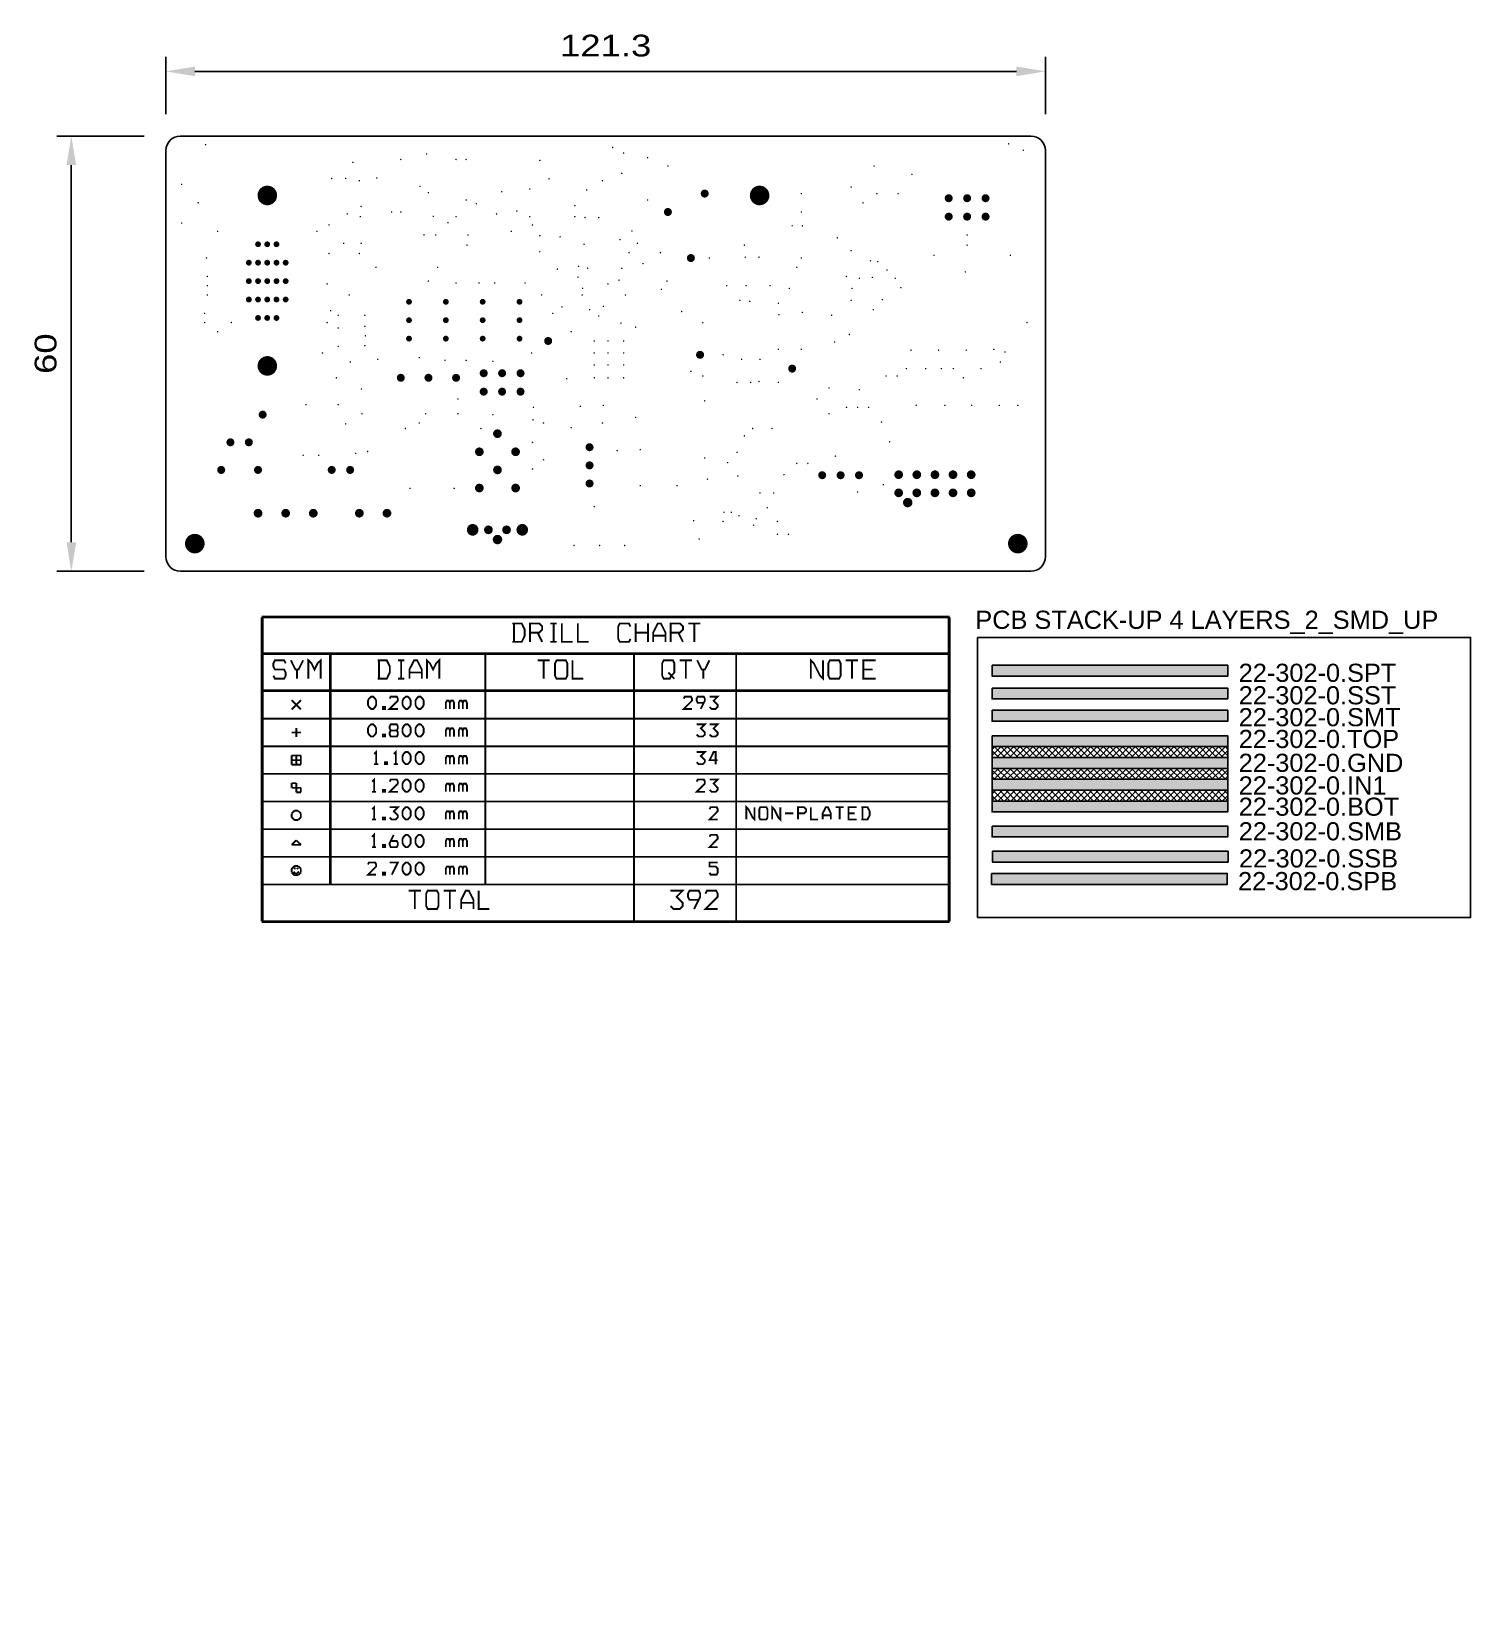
# Model space of a CAD drawing. Extents: x 88 to 286, y 113 to 330.
import ezdxf

# ---------------------------------------------------------------- set-up
doc = ezdxf.new("R2010")
doc.units = 0
doc.header["$LTSCALE"] = 10
doc.header["$MEASUREMENT"] = 0
doc.layers.get('0').update_dxf_attribs({"linetype": 'CONTINUOUS'})
doc.layers.get('Defpoints').update_dxf_attribs({"linetype": 'CONTINUOUS'})
for name, color, linetype in [('22-302-0_DRD', 7, 'CONTINUOUS'), ('OGGETTO', 7, 'CONTINUOUS'), ('QUOTE', 6, 'CONTINUOUS'), ('THRUHOLE_NPT', 15, 'CONTINUOUS'), ('THRUHOLE_TAP', 7, 'CONTINUOUS')]:
    doc.layers.add(name, color=color, linetype=linetype)
doc.styles.add('STILE25', font='arial.ttf', dxfattribs={"width": 1.2, "height": 2.5})
doc.styles.add('STILE3', font='arial.ttf', dxfattribs={"width": 1.2, "height": 3})
doc.dimstyles.new('QUOTE', dxfattribs={"dimscale": 0, "dimtxt": 3, "dimasz": 4, "dimexe": 2, "dimexo": 5, "dimgap": 2, "dimtad": 1, "dimdec": 1, "dimzin": 13, "dimdsep": 46, "dimtxsty": 'STILE3', "dimcen": 0, "dimclrt": 7, "dimadec": 0, "dimazin": 0, "dimtfac": 0.666667, "dimtdec": 1, "dimtofl": 0, "dimtmove": 2, "dimatfit": 3, "dimfxl": 0, "dimtolj": 1, "dimtzin": 13, "dimarcsym": 0})

# ---------------------------------------------------------------- blocks, each defined once
blk = doc.blocks.new('ROUND_16')
at = {"const_width": 0.65024}
blk.add_lwpolyline([(-0.32512, 0, 1), (0.32512, 0, 1)], format="xyb", close=True, dxfattribs=at)
blk = doc.blocks.new('ROUND_98')
at = {"const_width": 0.10033}
blk.add_lwpolyline([(-0.050164, 0, 1), (0.050164, 0, 1)], format="xyb", close=True, dxfattribs=at)
blk = doc.blocks.new('ROUND_100')
at = {"const_width": 0.59944}
blk.add_lwpolyline([(-0.29972, 0, 1), (0.29972, 0, 1)], format="xyb", close=True, dxfattribs=at)
blk = doc.blocks.new('ROUND_102')
at = {"const_width": 0.54991}
blk.add_lwpolyline([(-0.274954, 0, 1), (0.274954, 0, 1)], format="xyb", close=True, dxfattribs=at)
blk = doc.blocks.new('ROUND_104')
at = {"const_width": 0.40005}
blk.add_lwpolyline([(-0.200024, 0, 1), (0.200024, 0, 1)], format="xyb", close=True, dxfattribs=at)
blk = doc.blocks.new('ROUND_101')
at = {"const_width": 0.8001}
blk.add_lwpolyline([(-0.40005, 0, 1), (0.40005, 0, 1)], format="xyb", close=True, dxfattribs=at)
blk = doc.blocks.new('ROUND_103')
at = {"const_width": 1.35001}
blk.add_lwpolyline([(-0.675004, 0, 1), (0.675004, 0, 1)], format="xyb", close=True, dxfattribs=at)
blk = doc.blocks.new('*D106')
at = {"layer": 'Defpoints', "color": 0, "transparency": 16777216}
for p in [(227.58, 324.54), (106.29, 313.62), (227.58, 313.62)]:
    blk.add_point(p, dxfattribs=at)
at = {"layer": 'QUOTE', "color": 0, "lineweight": -2, "transparency": 16777216}
for p, q in [((106.29, 318.62), (106.29, 326.54)), ((227.58, 318.62), (227.58, 326.54)), ((110.29, 324.54), (223.58, 324.54))]:
    blk.add_line(p, q, dxfattribs=at)
at = {"layer": 'QUOTE', "color": 0, "transparency": 16777216}
for points in [[(110.29, 325.2), (110.29, 323.87), (106.29, 324.54)], [(223.58, 325.2), (223.58, 323.87), (227.58, 324.54)]]:
    blk.add_solid(points, dxfattribs=at)
at = {"layer": 'QUOTE', "color": 7, "transparency": 16777216, "insert": (166.93, 328.07), "char_height": 3, "attachment_point": 5, "style": 'STILE3'}
blk.add_mtext('\\A1;121.3', dxfattribs=at)
blk = doc.blocks.new('*D107')
at = {"layer": 'Defpoints', "color": 0, "transparency": 16777216}
for p in [(108.28, 315.62), (93.24, 255.62), (108.28, 255.62)]:
    blk.add_point(p, dxfattribs=at)
at = {"layer": 'QUOTE', "color": 0, "lineweight": -2, "transparency": 16777216}
for p, q in [((103.28, 315.62), (91.24, 315.62)), ((93.24, 311.62), (93.24, 259.62)), ((103.28, 255.62), (91.24, 255.62))]:
    blk.add_line(p, q, dxfattribs=at)
at = {"layer": 'QUOTE', "color": 0, "transparency": 16777216}
for points in [[(92.58, 311.62), (93.91, 311.62), (93.24, 315.62)], [(92.58, 259.62), (93.91, 259.62), (93.24, 255.62)]]:
    blk.add_solid(points, dxfattribs=at)
at = {"layer": 'QUOTE', "color": 7, "transparency": 16777216, "insert": (89.71, 285.62), "char_height": 3, "attachment_point": 5, "rotation": 90, "style": 'STILE3'}
blk.add_mtext('\\A1;60', dxfattribs=at)

msp = doc.modelspace()

# ---------------------------------------------------------------- hatches: boundary and pattern name
at = {"layer": 'OGGETTO'}
for points in [[(220.23, 242.66), (220.23, 241.16), (252.73, 241.16), (252.73, 242.66)], [(220.14, 213.95), (220.14, 212.45), (252.64, 212.45), (252.64, 213.95)]]:
    msp.add_hatch(color=6, dxfattribs=at).paths.add_polyline_path(points)
h = msp.add_hatch(color=7, dxfattribs=at)
h.dxf.hatch_style = 1
h.paths.add_polyline_path([(252.73, 238.01), (252.73, 239.51), (220.23, 239.51), (220.23, 238.01)])
h = msp.add_hatch(color=3, dxfattribs=at)
h.dxf.hatch_style = 1
h.paths.add_polyline_path([(252.73, 234.95), (252.73, 236.45), (220.23, 236.45), (220.23, 234.95)])
h.paths.add_polyline_path([(252.73, 218.99), (252.73, 220.49), (220.23, 220.49), (220.23, 218.99)])
h = msp.add_hatch(color=1, dxfattribs=at)
h.dxf.hatch_style = 1
h.paths.add_polyline_path([(252.73, 232.94), (220.23, 232.94), (220.23, 231.44), (252.73, 231.44)])
h.paths.add_polyline_path([(252.73, 229.94), (220.23, 229.94), (220.23, 228.44), (252.73, 228.44)])
h.paths.add_polyline_path([(252.73, 226.94), (220.23, 226.94), (220.23, 225.44), (252.73, 225.44)])
h.paths.add_polyline_path([(252.73, 223.94), (220.23, 223.94), (220.23, 222.44), (252.73, 222.44)])
h = msp.add_hatch(dxfattribs=at)
h.set_pattern_fill('ANSI37', color=256, scale=5, style=0)
h.set_pattern_definition([(45, (85.31514, -27.5591), (-0.4419417, 0.4419417), []), (135, (85.31514, -27.5591), (-0.4419417, -0.4419417), [])])
h.paths.add_polyline_path([(220.23, 231.44), (220.23, 229.94), (252.73, 229.94), (252.73, 231.44)])
h.paths.add_polyline_path([(220.23, 228.44), (220.23, 226.94), (252.73, 226.94), (252.73, 228.44)])
h.paths.add_polyline_path([(252.73, 223.94), (252.73, 225.44), (220.23, 225.44), (220.23, 223.94)])
h = msp.add_hatch(color=7, dxfattribs=at)
h.dxf.hatch_style = 1
h.paths.add_polyline_path([(252.77, 215.52), (252.77, 217.02), (220.27, 217.02), (220.27, 215.52)])

# ---------------------------------------------------------------- linework, layer by layer
at = {"layer": '22-302-0_DRD'}
for p, q in [((225.58, 315.62), (108.28, 315.62)), ((106.29, 313.62), (106.29, 257.62)), ((227.58, 257.62), (227.58, 313.62)), ((227.58, 309.22), (227.58, 257.62)), ((227.58, 257.62), (227.58, 309.22)), ((108.28, 255.62), (225.58, 255.62))]:
    msp.add_line(p, q, dxfattribs=at)
at = {"layer": '22-302-0_DRD', "const_width": 0.254}
for points in [[(214.37, 249.39), (119.5, 249.39)], [(119.5, 207.36), (119.5, 249.27)], [(214.24, 249.27), (119.63, 249.27)], [(119.63, 207.36), (119.63, 249.27)], [(154.08, 245.88), (155.35, 245.88), (155.77, 246.73), (155.77, 247.57), (155.35, 248.42), (154.08, 248.42)], [(154.29, 245.88), (154.29, 248.42)], [(156.49, 247.15), (157.76, 247.15), (158.18, 247.57), (158.18, 248), (157.76, 248.42), (156.49, 248.42), (156.49, 245.88)], [(160.17, 248.42), (159.32, 248.42)], [(159.75, 245.88), (159.75, 248.42)], [(162.37, 245.88), (160.89, 245.88), (160.89, 248.42)], [(164.57, 245.88), (163.09, 245.88), (163.09, 248.42)], [(170.35, 246.3), (170.14, 245.88), (168.87, 245.88), (168.66, 246.3), (168.66, 248), (168.87, 248.42), (170.14, 248.42), (170.35, 248)], [(171.07, 245.88), (171.07, 248.42)], [(172.76, 245.88), (172.76, 248.42)], [(175.18, 245.88), (175.18, 247.15), (174.54, 248.42), (174.12, 248.42), (173.48, 247.15), (173.48, 245.88)], [(175.9, 247.15), (177.17, 247.15), (177.59, 247.57), (177.59, 248), (177.17, 248.42), (175.9, 248.42), (175.9, 245.88)], [(180, 248.42), (178.31, 248.42)], [(179.16, 245.88), (179.16, 248.42)], [(214.24, 207.36), (214.24, 249.27)], [(214.37, 207.36), (214.37, 249.27)], [(157.54, 247.15), (158.18, 245.88)], [(160.17, 245.88), (159.32, 245.88)], [(172.76, 247.15), (171.07, 247.15)], [(175.18, 246.73), (173.48, 246.73)], [(176.96, 247.15), (177.59, 245.88)], [(214.24, 244.31), (119.63, 244.31)], [(214.24, 244.19), (119.63, 244.19)], [(122.8, 242.92), (122.59, 243.34), (121.32, 243.34), (121.11, 242.92), (121.11, 242.49), (121.32, 242.07), (122.59, 242.07), (122.8, 241.65), (122.8, 241.22), (122.59, 240.8), (121.32, 240.8), (121.11, 241.22)], [(125.21, 243.34), (124.58, 242.07), (124.15, 242.07), (123.52, 243.34)], [(127.63, 240.8), (127.63, 243.34), (127.2, 242.92), (126.78, 242.07), (126.36, 242.92), (125.93, 243.34), (125.93, 240.8)], [(128.9, 212.44), (128.9, 244.19)], [(129.02, 212.44), (129.02, 244.19)], [(135.47, 240.8), (136.74, 240.8), (137.16, 241.65), (137.16, 242.49), (136.74, 243.34), (135.47, 243.34)], [(135.68, 240.8), (135.68, 243.34)], [(139.15, 243.34), (138.3, 243.34)], [(138.73, 240.8), (138.73, 243.34)], [(141.57, 240.8), (141.57, 242.07), (140.93, 243.34), (140.51, 243.34), (139.87, 242.07), (139.87, 240.8)], [(143.98, 240.8), (143.98, 243.34), (143.55, 242.92), (143.13, 242.07), (142.71, 242.92), (142.28, 243.34), (142.28, 240.8)], [(150.34, 212.44), (150.34, 244.19)], [(159.23, 243.34), (157.53, 243.34)], [(158.38, 240.8), (158.38, 243.34)], [(160.16, 240.8), (159.95, 241.22), (159.95, 242.92), (160.16, 243.34), (161.43, 243.34), (161.64, 242.92), (161.64, 241.22), (161.43, 240.8), (160.16, 240.8)], [(163.84, 240.8), (162.36, 240.8), (162.36, 243.34)], [(170.83, 207.36), (170.83, 244.19)], [(174.72, 241.22), (174.93, 240.8), (175.78, 240.8), (175.99, 241.22), (176.41, 241.65), (176.41, 242.92), (176.2, 243.34), (174.93, 243.34), (174.72, 242.92), (174.72, 241.22)], [(178.83, 243.34), (177.14, 243.34)], [(177.98, 240.8), (177.98, 243.34)], [(181.24, 243.34), (180.61, 242.07), (180.18, 242.07), (179.55, 243.34)], [(184.92, 207.36), (184.92, 244.19)], [(196.91, 243.34), (196.91, 240.8), (196.49, 241.22), (195.64, 242.92), (195.22, 243.34), (195.22, 240.8)], [(197.85, 240.8), (197.64, 241.22), (197.64, 242.92), (197.85, 243.34), (199.12, 243.34), (199.33, 242.92), (199.33, 241.22), (199.12, 240.8), (197.85, 240.8)], [(201.74, 243.34), (200.05, 243.34)], [(200.89, 240.8), (200.89, 243.34)], [(204.15, 240.8), (202.46, 240.8), (202.46, 243.34), (204.15, 243.34)], [(124.37, 240.8), (124.37, 242.07)], [(139.15, 240.8), (138.3, 240.8)], [(141.57, 241.65), (139.87, 241.65)], [(175.57, 241.65), (176.41, 240.8)], [(180.39, 240.8), (180.39, 242.07)], [(203.73, 242.07), (202.46, 242.07)], [(214.24, 239.23), (119.63, 239.23)], [(214.24, 239.11), (119.63, 239.11)], [(124.9, 237.84), (123.63, 236.57)], [(124.9, 236.57), (123.63, 237.84)], [(134.58, 236.64), (134.29, 236.92), (134.15, 237.2), (134.15, 237.77), (134.29, 238.05), (134.58, 238.33), (134.86, 238.33), (135.14, 238.05), (135.28, 237.77), (135.28, 237.2), (135.14, 236.92), (134.86, 236.64), (134.58, 236.64)], [(136.21, 236.64), (136.5, 236.64), (136.5, 236.92), (136.21, 236.92), (136.21, 236.64)], [(138.27, 236.64), (137.14, 236.64), (138.27, 237.77), (138.27, 238.05), (138.13, 238.33), (137.29, 238.33), (137.14, 238.05)], [(139.35, 236.64), (139.06, 236.92), (138.92, 237.2), (138.92, 237.77), (139.06, 238.05), (139.35, 238.33), (139.63, 238.33), (139.91, 238.05), (140.05, 237.77), (140.05, 237.2), (139.91, 236.92), (139.63, 236.64), (139.35, 236.64)], [(141.12, 236.64), (140.84, 236.92), (140.7, 237.2), (140.7, 237.77), (140.84, 238.05), (141.12, 238.33), (141.41, 238.33), (141.69, 238.05), (141.83, 237.77), (141.83, 237.2), (141.69, 236.92), (141.41, 236.64), (141.12, 236.64)], [(146.02, 236.64), (146.02, 237.48), (145.88, 237.77), (145.6, 237.77), (145.45, 237.48), (145.31, 237.77), (145.03, 237.77), (144.89, 237.48), (144.89, 236.64)], [(145.45, 236.64), (145.45, 237.48)], [(147.8, 236.64), (147.8, 237.48), (147.66, 237.77), (147.37, 237.77), (147.23, 237.48), (147.09, 237.77), (146.81, 237.77), (146.67, 237.48), (146.67, 236.64)], [(147.23, 236.64), (147.23, 237.48)], [(178.83, 236.64), (177.7, 236.64), (178.83, 237.77), (178.83, 238.05), (178.69, 238.33), (177.84, 238.33), (177.7, 238.05)], [(180.47, 237.48), (179.62, 237.48), (179.48, 237.77), (179.48, 238.05), (179.62, 238.33), (180.47, 238.33), (180.61, 238.05), (180.61, 237.77), (180.04, 236.64)], [(181.26, 236.92), (181.54, 236.64), (182.1, 236.64), (182.38, 236.92), (182.38, 237.2), (181.82, 237.77), (182.38, 238.33), (181.26, 238.33)], [(214.24, 235.3), (119.63, 235.3)], [(134.58, 232.83), (134.29, 233.11), (134.15, 233.39), (134.15, 233.96), (134.29, 234.24), (134.58, 234.52), (134.86, 234.52), (135.14, 234.24), (135.28, 233.96), (135.28, 233.39), (135.14, 233.11), (134.86, 232.83), (134.58, 232.83)], [(138.13, 233.67), (138.27, 233.96), (138.27, 234.24), (138.13, 234.52), (137.29, 234.52), (137.14, 234.24), (137.14, 233.96), (137.29, 233.67), (138.13, 233.67), (138.27, 233.39), (138.27, 233.11), (138.13, 232.83), (137.29, 232.83), (137.14, 233.11), (137.14, 233.39), (137.29, 233.67)], [(139.35, 232.83), (139.06, 233.11), (138.92, 233.39), (138.92, 233.96), (139.06, 234.24), (139.35, 234.52), (139.63, 234.52), (139.91, 234.24), (140.05, 233.96), (140.05, 233.39), (139.91, 233.11), (139.63, 232.83), (139.35, 232.83)], [(141.12, 232.83), (140.84, 233.11), (140.7, 233.39), (140.7, 233.96), (140.84, 234.24), (141.12, 234.52), (141.41, 234.52), (141.69, 234.24), (141.83, 233.96), (141.83, 233.39), (141.69, 233.11), (141.41, 232.83), (141.12, 232.83)], [(179.48, 233.11), (179.76, 232.83), (180.32, 232.83), (180.61, 233.11), (180.61, 233.39), (180.04, 233.96), (180.61, 234.52), (179.48, 234.52)], [(181.26, 233.11), (181.54, 232.83), (182.1, 232.83), (182.38, 233.11), (182.38, 233.39), (181.82, 233.96), (182.38, 234.52), (181.26, 234.52)], [(124.9, 233.39), (123.63, 233.39)], [(124.26, 234.03), (124.26, 232.76)], [(136.21, 232.83), (136.5, 232.83), (136.5, 233.11), (136.21, 233.11), (136.21, 232.83)], [(146.02, 232.83), (146.02, 233.67), (145.88, 233.96), (145.6, 233.96), (145.45, 233.67), (145.31, 233.96), (145.03, 233.96), (144.89, 233.67), (144.89, 232.83)], [(145.45, 232.83), (145.45, 233.67)], [(147.8, 232.83), (147.8, 233.67), (147.66, 233.96), (147.37, 233.96), (147.23, 233.67), (147.09, 233.96), (146.81, 233.96), (146.67, 233.67), (146.67, 232.83)], [(147.23, 232.83), (147.23, 233.67)], [(214.24, 231.49), (119.63, 231.49)], [(123.63, 230.22), (123.63, 228.95)], [(124.9, 230.22), (123.63, 230.22)], [(124.26, 230.22), (124.26, 228.95)], [(124.9, 228.95), (124.9, 230.22)], [(135.28, 229.02), (135.28, 230.71), (135, 230.43)], [(137.99, 229.02), (137.99, 230.71), (137.71, 230.43)], [(139.35, 229.02), (139.06, 229.3), (138.92, 229.58), (138.92, 230.15), (139.06, 230.43), (139.35, 230.71), (139.63, 230.71), (139.91, 230.43), (140.05, 230.15), (140.05, 229.58), (139.91, 229.3), (139.63, 229.02), (139.35, 229.02)], [(141.12, 229.02), (140.84, 229.3), (140.7, 229.58), (140.7, 230.15), (140.84, 230.43), (141.12, 230.71), (141.41, 230.71), (141.69, 230.43), (141.83, 230.15), (141.83, 229.58), (141.69, 229.3), (141.41, 229.02), (141.12, 229.02)], [(146.02, 229.02), (146.02, 229.86), (145.88, 230.15), (145.6, 230.15), (145.45, 229.86), (145.31, 230.15), (145.03, 230.15), (144.89, 229.86), (144.89, 229.02)], [(147.8, 229.02), (147.8, 229.86), (147.66, 230.15), (147.37, 230.15), (147.23, 229.86), (147.09, 230.15), (146.81, 230.15), (146.67, 229.86), (146.67, 229.02)], [(179.48, 229.3), (179.76, 229.02), (180.32, 229.02), (180.61, 229.3), (180.61, 229.58), (180.04, 230.15), (180.61, 230.71), (179.48, 230.71)], [(182.38, 229.58), (181.26, 229.58), (181.82, 230.71), (182.1, 230.71), (182.1, 229.02)], [(124.9, 229.58), (123.63, 229.58)], [(123.63, 228.95), (124.9, 228.95)], [(135.56, 229.02), (135, 229.02)], [(136.5, 229.02), (136.78, 229.02), (136.78, 229.3), (136.5, 229.3), (136.5, 229.02)], [(138.27, 229.02), (137.71, 229.02)], [(145.45, 229.02), (145.45, 229.86)], [(147.23, 229.02), (147.23, 229.86)], [(214.24, 227.68), (119.63, 227.68)], [(123.63, 226.41), (123.63, 225.77)], [(124.26, 226.41), (123.63, 226.41)], [(123.63, 225.77), (124.9, 225.77)], [(124.26, 225.14), (124.26, 226.41)], [(124.9, 225.77), (124.9, 225.14)], [(135, 225.21), (135, 226.9), (134.72, 226.62)], [(138.27, 225.21), (137.14, 225.21), (138.27, 226.34), (138.27, 226.62), (138.13, 226.9), (137.29, 226.9), (137.14, 226.62)], [(139.35, 225.21), (139.06, 225.49), (138.92, 225.77), (138.92, 226.34), (139.06, 226.62), (139.35, 226.9), (139.63, 226.9), (139.91, 226.62), (140.05, 226.34), (140.05, 225.77), (139.91, 225.49), (139.63, 225.21), (139.35, 225.21)], [(141.12, 225.21), (140.84, 225.49), (140.7, 225.77), (140.7, 226.34), (140.84, 226.62), (141.12, 226.9), (141.41, 226.9), (141.69, 226.62), (141.83, 226.34), (141.83, 225.77), (141.69, 225.49), (141.41, 225.21), (141.12, 225.21)], [(146.02, 225.21), (146.02, 226.05), (145.88, 226.34), (145.6, 226.34), (145.45, 226.05), (145.31, 226.34), (145.03, 226.34), (144.89, 226.05), (144.89, 225.21)], [(145.45, 225.21), (145.45, 226.05)], [(147.8, 225.21), (147.8, 226.05), (147.66, 226.34), (147.37, 226.34), (147.23, 226.05), (147.09, 226.34), (146.81, 226.34), (146.67, 226.05), (146.67, 225.21)], [(147.23, 225.21), (147.23, 226.05)], [(180.61, 225.21), (179.48, 225.21), (180.61, 226.34), (180.61, 226.62), (180.47, 226.9), (179.62, 226.9), (179.48, 226.62)], [(181.26, 225.49), (181.54, 225.21), (182.1, 225.21), (182.38, 225.49), (182.38, 225.77), (181.82, 226.34), (182.38, 226.9), (181.26, 226.9)], [(214.24, 223.87), (119.63, 223.87)], [(124.9, 225.14), (124.26, 225.14)], [(135.28, 225.21), (134.72, 225.21)], [(136.21, 225.21), (136.5, 225.21), (136.5, 225.49), (136.21, 225.49), (136.21, 225.21)], [(124.01, 222.6), (123.63, 222.22)], [(123.63, 222.22), (123.63, 221.71)], [(123.63, 221.71), (124.01, 221.33)], [(124.51, 222.6), (124.01, 222.6)], [(124.01, 221.33), (124.51, 221.33)], [(124.9, 222.22), (124.51, 222.6)], [(124.51, 221.33), (124.9, 221.71)], [(124.9, 221.71), (124.9, 222.22)], [(135, 221.4), (135, 223.09), (134.72, 222.81)], [(135.28, 221.4), (134.72, 221.4)], [(136.21, 221.4), (136.5, 221.4), (136.5, 221.68), (136.21, 221.68), (136.21, 221.4)], [(137.14, 221.68), (137.43, 221.4), (137.99, 221.4), (138.27, 221.68), (138.27, 221.96), (137.71, 222.53), (138.27, 223.09), (137.14, 223.09)], [(139.35, 221.4), (139.06, 221.68), (138.92, 221.96), (138.92, 222.53), (139.06, 222.81), (139.35, 223.09), (139.63, 223.09), (139.91, 222.81), (140.05, 222.53), (140.05, 221.96), (139.91, 221.68), (139.63, 221.4), (139.35, 221.4)], [(141.12, 221.4), (140.84, 221.68), (140.7, 221.96), (140.7, 222.53), (140.84, 222.81), (141.12, 223.09), (141.41, 223.09), (141.69, 222.81), (141.83, 222.53), (141.83, 221.96), (141.69, 221.68), (141.41, 221.4), (141.12, 221.4)], [(146.02, 221.4), (146.02, 222.24), (145.88, 222.53), (145.6, 222.53), (145.45, 222.24), (145.31, 222.53), (145.03, 222.53), (144.89, 222.24), (144.89, 221.4)], [(145.45, 221.4), (145.45, 222.24)], [(147.8, 221.4), (147.8, 222.24), (147.66, 222.53), (147.37, 222.53), (147.23, 222.24), (147.09, 222.53), (146.81, 222.53), (146.67, 222.24), (146.67, 221.4)], [(147.23, 221.4), (147.23, 222.24)], [(182.38, 221.4), (181.26, 221.4), (182.38, 222.53), (182.38, 222.81), (182.24, 223.09), (181.4, 223.09), (181.26, 222.81)], [(187.46, 223.09), (187.46, 221.4), (187.18, 221.68), (186.62, 222.81), (186.34, 223.09), (186.34, 221.4)], [(188.25, 221.4), (188.11, 221.68), (188.11, 222.81), (188.25, 223.09), (189.1, 223.09), (189.24, 222.81), (189.24, 221.68), (189.1, 221.4), (188.25, 221.4)], [(191.02, 223.09), (191.02, 221.4), (190.74, 221.68), (190.17, 222.81), (189.89, 223.09), (189.89, 221.4)], [(192.8, 222.24), (191.67, 222.24)], [(193.45, 222.24), (194.29, 222.24), (194.58, 222.53), (194.58, 222.81), (194.29, 223.09), (193.45, 223.09), (193.45, 221.4)], [(196.21, 221.4), (195.23, 221.4), (195.23, 223.09)], [(197.99, 221.4), (197.99, 222.24), (197.57, 223.09), (197.29, 223.09), (196.86, 222.24), (196.86, 221.4)], [(197.99, 221.96), (196.86, 221.96)], [(199.77, 223.09), (198.64, 223.09)], [(199.2, 221.4), (199.2, 223.09)], [(201.55, 221.4), (200.42, 221.4), (200.42, 223.09), (201.55, 223.09)], [(201.27, 222.24), (200.42, 222.24)], [(202.2, 221.4), (203.04, 221.4), (203.33, 221.96), (203.33, 222.53), (203.04, 223.09), (202.2, 223.09)], [(202.34, 221.4), (202.34, 223.09)], [(214.24, 220.06), (119.63, 220.06)], [(135, 217.59), (135, 219.28), (134.72, 219)], [(137.29, 218.43), (138.13, 218.43), (138.27, 218.15), (138.27, 217.87), (138.13, 217.59), (137.29, 217.59), (137.14, 217.87), (137.14, 218.15), (137.71, 219.28)], [(139.35, 217.59), (139.06, 217.87), (138.92, 218.15), (138.92, 218.72), (139.06, 219), (139.35, 219.28), (139.63, 219.28), (139.91, 219), (140.05, 218.72), (140.05, 218.15), (139.91, 217.87), (139.63, 217.59), (139.35, 217.59)], [(141.12, 217.59), (140.84, 217.87), (140.7, 218.15), (140.7, 218.72), (140.84, 219), (141.12, 219.28), (141.41, 219.28), (141.69, 219), (141.83, 218.72), (141.83, 218.15), (141.69, 217.87), (141.41, 217.59), (141.12, 217.59)], [(182.38, 217.59), (181.26, 217.59), (182.38, 218.72), (182.38, 219), (182.24, 219.28), (181.4, 219.28), (181.26, 219)], [(124.26, 218.53), (123.63, 217.9)], [(123.63, 217.9), (124.9, 217.9)], [(124.9, 217.9), (124.26, 218.53)], [(135.28, 217.59), (134.72, 217.59)], [(136.21, 217.59), (136.5, 217.59), (136.5, 217.87), (136.21, 217.87), (136.21, 217.59)], [(146.02, 217.59), (146.02, 218.43), (145.88, 218.72), (145.6, 218.72), (145.45, 218.43), (145.31, 218.72), (145.03, 218.72), (144.89, 218.43), (144.89, 217.59)], [(145.45, 217.59), (145.45, 218.43)], [(147.8, 217.59), (147.8, 218.43), (147.66, 218.72), (147.37, 218.72), (147.23, 218.43), (147.09, 218.72), (146.81, 218.72), (146.67, 218.43), (146.67, 217.59)], [(147.23, 217.59), (147.23, 218.43)], [(214.24, 216.25), (119.63, 216.25)], [(124.01, 214.98), (123.63, 214.6)], [(124.51, 214.98), (124.01, 214.98)], [(124.01, 214.72), (124.01, 214.6)], [(124.13, 214.72), (124.01, 214.72)], [(124.13, 214.6), (124.13, 214.72)], [(124.39, 214.72), (124.39, 214.6)], [(124.51, 214.72), (124.39, 214.72)], [(124.9, 214.6), (124.51, 214.98)], [(124.51, 214.6), (124.51, 214.72)], [(135.28, 213.78), (134.15, 213.78), (135.28, 214.91), (135.28, 215.19), (135.14, 215.47), (134.29, 215.47), (134.15, 215.19)], [(137.43, 213.78), (138.27, 215.47), (137.14, 215.47)], [(139.35, 213.78), (139.06, 214.06), (138.92, 214.34), (138.92, 214.91), (139.06, 215.19), (139.35, 215.47), (139.63, 215.47), (139.91, 215.19), (140.05, 214.91), (140.05, 214.34), (139.91, 214.06), (139.63, 213.78), (139.35, 213.78)], [(141.12, 213.78), (140.84, 214.06), (140.7, 214.34), (140.7, 214.91), (140.84, 215.19), (141.12, 215.47), (141.41, 215.47), (141.69, 215.19), (141.83, 214.91), (141.83, 214.34), (141.69, 214.06), (141.41, 213.78), (141.12, 213.78)], [(146.02, 213.78), (146.02, 214.62), (145.88, 214.91), (145.6, 214.91), (145.45, 214.62), (145.31, 214.91), (145.03, 214.91), (144.89, 214.62), (144.89, 213.78)], [(147.8, 213.78), (147.8, 214.62), (147.66, 214.91), (147.37, 214.91), (147.23, 214.62), (147.09, 214.91), (146.81, 214.91), (146.67, 214.62), (146.67, 213.78)], [(181.26, 214.06), (181.4, 213.78), (182.24, 213.78), (182.38, 214.06), (182.38, 214.62), (182.1, 214.91), (181.26, 214.91), (181.26, 215.47), (182.38, 215.47)], [(123.63, 214.6), (123.63, 214.09)], [(123.63, 214.09), (124.01, 213.71)], [(124.13, 213.96), (123.88, 214.22)], [(124.01, 214.6), (124.13, 214.6)], [(124.01, 213.71), (124.51, 213.71)], [(124.39, 213.96), (124.13, 213.96)], [(124.39, 214.6), (124.51, 214.6)], [(124.64, 214.22), (124.39, 213.96)], [(124.51, 213.71), (124.9, 214.09)], [(124.9, 214.09), (124.9, 214.6)], [(136.21, 213.78), (136.5, 213.78), (136.5, 214.06), (136.21, 214.06), (136.21, 213.78)], [(145.45, 213.78), (145.45, 214.62)], [(147.23, 213.78), (147.23, 214.62)], [(214.24, 212.44), (119.63, 212.44)], [(141.46, 211.59), (139.76, 211.59)], [(140.61, 209.05), (140.61, 211.59)], [(142.39, 209.05), (142.18, 209.47), (142.18, 211.17), (142.39, 211.59), (143.66, 211.59), (143.87, 211.17), (143.87, 209.47), (143.66, 209.05), (142.39, 209.05)], [(146.28, 211.59), (144.59, 211.59)], [(145.44, 209.05), (145.44, 211.59)], [(148.7, 209.05), (148.7, 210.32), (148.06, 211.59), (147.64, 211.59), (147, 210.32), (147, 209.05)], [(150.9, 209.05), (149.42, 209.05), (149.42, 211.59)], [(175.87, 209.47), (176.29, 209.05), (177.14, 209.05), (177.56, 209.47), (177.56, 209.9), (176.71, 210.74), (177.56, 211.59), (175.87, 211.59)], [(179.76, 210.32), (178.49, 210.32), (178.28, 210.74), (178.28, 211.17), (178.49, 211.59), (179.76, 211.59), (179.97, 211.17), (179.97, 210.74), (179.12, 209.05)], [(182.38, 209.05), (180.69, 209.05), (182.38, 210.74), (182.38, 211.17), (182.17, 211.59), (180.9, 211.59), (180.69, 211.17)], [(148.7, 209.9), (147, 209.9)], [(214.37, 207.23), (119.5, 207.23)], [(214.24, 207.36), (119.63, 207.36)]]:
    msp.add_lwpolyline(points, dxfattribs=at)
at = {"layer": '22-302-0_DRD'}
for centre, start, end in [((108.28, 313.62), 90, 180), ((225.58, 313.62), 360, 90), ((108.28, 257.62), 180, 270), ((225.58, 257.62), 270, 0)]:
    msp.add_arc(centre, 2, start, end, dxfattribs=at)
at = {"layer": 'OGGETTO'}
for points in [[(218.21, 246.5), (286.2, 246.5), (286.2, 207.9), (218.21, 207.9)], [(220.23, 242.66), (252.73, 242.66), (252.73, 241.16), (220.23, 241.16)], [(220.23, 239.51), (252.73, 239.51), (252.73, 238.01), (220.23, 238.01)], [(220.23, 236.45), (252.73, 236.45), (252.73, 234.95), (220.23, 234.95)], [(220.23, 232.94), (252.73, 232.94), (252.73, 231.44), (220.23, 231.44)], [(220.23, 231.44), (252.73, 231.44), (252.73, 229.94), (220.23, 229.94)], [(220.23, 229.94), (252.73, 229.94), (252.73, 228.44), (220.23, 228.44)], [(220.23, 228.44), (252.73, 228.44), (252.73, 226.94), (220.23, 226.94)], [(220.23, 226.94), (252.73, 226.94), (252.73, 225.44), (220.23, 225.44)], [(220.23, 225.44), (252.73, 225.44), (252.73, 223.94), (220.23, 223.94)], [(220.23, 223.94), (252.73, 223.94), (252.73, 222.44), (220.23, 222.44)], [(220.23, 220.49), (252.73, 220.49), (252.73, 218.99), (220.23, 218.99)], [(220.27, 217.02), (252.77, 217.02), (252.77, 215.52), (220.27, 215.52)], [(220.14, 213.95), (252.64, 213.95), (252.64, 212.45), (220.14, 212.45)]]:
    msp.add_lwpolyline(points, close=True, dxfattribs=at)

# ---------------------------------------------------------------- block references
at = {"layer": 'THRUHOLE_NPT'}
for p in [(208.59, 265.09), (152.01, 259.99)]:
    msp.add_blockref('ROUND_16', p, dxfattribs=at)
at = {"layer": 'THRUHOLE_TAP'}
for name, p in [('ROUND_98', (111.75, 314.42)), ('ROUND_98', (142.23, 313.15)), ('ROUND_98', (167.89, 314.04)), ('ROUND_98', (169.41, 313.28)), ('ROUND_98', (172.71, 312.64)), ('ROUND_98', (222.5, 314.55)), ('ROUND_98', (224.53, 313.66)), ('ROUND_98', (132.07, 312.01)), ('ROUND_98', (138.68, 312.39)), ('ROUND_98', (146.3, 312.39)), ('ROUND_98', (147.69, 312.39)), ('ROUND_98', (157.85, 312.26)), ('ROUND_98', (169.16, 310.48)), ('ROUND_98', (175.51, 311.5)), ('ROUND_98', (203.95, 311.5)), ('ROUND_98', (209.16, 310.35)), ('ROUND_98', (108.45, 308.96)), ('ROUND_103', (120.27, 307.43)), ('ROUND_98', (129.15, 309.77)), ('ROUND_98', (131.06, 309.77)), ('ROUND_98', (132.96, 309.47)), ('ROUND_98', (135.37, 309.85)), ('ROUND_98', (141.34, 308.7)), ('ROUND_98', (156.46, 308.32)), ('ROUND_98', (159.12, 309.72)), ('ROUND_98', (164.33, 308.2)), ('ROUND_98', (166.49, 309.47)), ('ROUND_102', (180.59, 307.69)), ('ROUND_103', (188.16, 307.43)), ('ROUND_98', (200.78, 308.58)), ('ROUND_98', (110.74, 306.42)), ('ROUND_98', (133.21, 305.91)), ('ROUND_98', (142.49, 307.81)), ('ROUND_98', (147.69, 306.8)), ('ROUND_98', (149.09, 306.29)), ('ROUND_98', (152.6, 307.94)), ('ROUND_98', (162.68, 306.04)), ('ROUND_98', (172.71, 306.8)), ('ROUND_98', (193.92, 307.69)), ('ROUND_98', (202.43, 306.42)), ('ROUND_98', (204.33, 307.69)), ('ROUND_98', (207.26, 307.69)), ('ROUND_102', (214.24, 307.05)), ('ROUND_102', (216.78, 307.05)), ('ROUND_102', (219.32, 307.05)), ('ROUND_98', (131.31, 304.89)), ('ROUND_98', (133.09, 304.51)), ('ROUND_98', (137.41, 305.15)), ('ROUND_98', (138.68, 305.15)), ('ROUND_98', (143.15, 304.56)), ('ROUND_98', (146.3, 304.51)), ('ROUND_98', (151.88, 304.89)), ('ROUND_98', (154.68, 305.27)), ('ROUND_98', (156.46, 304.51)), ('ROUND_98', (162.68, 304.51)), ('ROUND_98', (164.08, 304.39)), ('ROUND_98', (165.98, 304.39)), ('ROUND_102', (175.51, 305.15)), ('ROUND_98', (193.92, 305.15)), ('ROUND_102', (214.24, 304.51)), ('ROUND_102', (216.78, 304.51)), ('ROUND_102', (219.32, 304.51)), ('ROUND_98', (108.45, 303.62)), ('ROUND_98', (113.41, 302.48)), ('ROUND_98', (127.11, 302.48)), ('ROUND_98', (128.77, 303.37)), ('ROUND_98', (141.88, 302)), ('ROUND_98', (143.5, 301.97)), ('ROUND_98', (145.18, 303.67)), ('ROUND_98', (147.95, 301.97)), ('ROUND_98', (153.92, 302.48)), ('ROUND_98', (156.84, 303.37)), ('ROUND_98', (157.85, 301.9)), ('ROUND_98', (160.65, 301.72)), ('ROUND_98', (170.55, 302.53)), ('ROUND_98', (192.65, 303.24)), ('ROUND_98', (194.05, 303.24)), ('ROUND_98', (198.87, 301.59)), ('ROUND_98', (216.78, 301.97)), ('ROUND_104', (118.99, 300.7)), ('ROUND_104', (120.26, 300.7)), ('ROUND_104', (121.53, 300.7)), ('ROUND_98', (128.77, 299.43)), ('ROUND_98', (130.8, 300.83)), ('ROUND_98', (132.96, 299.43)), ('ROUND_98', (133.21, 300.83)), ('ROUND_98', (147.82, 300.58)), ('ROUND_98', (157.85, 299.66)), ('ROUND_98', (163.95, 300.7)), ('ROUND_98', (168.9, 301.34)), ('ROUND_98', (170.17, 299.56)), ('ROUND_98', (171.31, 300.83)), ('ROUND_98', (174.49, 299.56)), ('ROUND_98', (186.05, 300.58)), ('ROUND_98', (200.78, 299.81)), ('ROUND_98', (216.78, 300.58)), ('ROUND_98', (111.88, 298.8)), ('ROUND_104', (117.72, 298.16)), ('ROUND_104', (118.99, 298.16)), ('ROUND_104', (120.26, 298.16)), ('ROUND_104', (121.53, 298.16)), ('ROUND_104', (122.8, 298.16)), ('ROUND_98', (135.25, 297.53)), ('ROUND_98', (143.76, 297.53)), ('ROUND_98', (160.27, 297.27)), ('ROUND_98', (163.19, 297.65)), ('ROUND_98', (164.46, 297.4)), ('ROUND_98', (169.16, 297.4)), ('ROUND_98', (172.08, 298.04)), ('ROUND_102', (178.68, 298.8)), ('ROUND_98', (181.22, 298.8)), ('ROUND_98', (186.17, 298.92)), ('ROUND_98', (188.08, 298.92)), ('ROUND_98', (193.29, 297.53)), ('ROUND_98', (193.92, 298.8)), ('ROUND_98', (203.45, 298.42)), ('ROUND_98', (204.46, 298.29)), ('ROUND_98', (212.21, 299.18)), ('ROUND_98', (222.75, 299.18)), ('ROUND_98', (112.01, 296.26)), ('ROUND_104', (117.72, 295.62)), ('ROUND_104', (118.99, 295.62)), ('ROUND_104', (120.26, 295.62)), ('ROUND_104', (121.53, 295.62)), ('ROUND_104', (122.8, 295.62)), ('ROUND_98', (128.52, 295.24)), ('ROUND_98', (142.49, 295.62)), ('ROUND_98', (146.3, 295.37)), ('ROUND_98', (149.47, 295.37)), ('ROUND_98', (151.63, 295.37)), ('ROUND_98', (155.82, 295.37)), ('ROUND_98', (163.11, 296.16)), ('ROUND_98', (167.25, 295.24)), ('ROUND_98', (168.77, 295.75)), ('ROUND_98', (175.38, 295.62)), ('ROUND_98', (200.14, 296.26)), ('ROUND_98', (201.92, 296)), ('ROUND_98', (203.7, 296.13)), ('ROUND_98', (205.73, 297.15)), ('ROUND_98', (206.87, 296)), ('ROUND_98', (216.53, 296.89)), ('ROUND_98', (112.01, 294.99)), ('ROUND_98', (112.01, 293.72)), ('ROUND_104', (117.72, 293.08)), ('ROUND_104', (118.99, 293.08)), ('ROUND_104', (120.26, 293.08)), ('ROUND_104', (121.53, 293.08)), ('ROUND_104', (122.8, 293.08)), ('ROUND_98', (131.56, 293.72)), ('ROUND_104', (139.81, 292.77)), ('ROUND_104', (144.89, 292.77)), ('ROUND_104', (149.97, 292.77)), ('ROUND_104', (155.05, 292.77)), ('ROUND_98', (158.11, 293.72)), ('ROUND_98', (163.69, 293.72)), ('ROUND_98', (163.74, 294.63)), ('ROUND_98', (169.66, 293.72)), ('ROUND_98', (174.62, 294.48)), ('ROUND_98', (183.63, 294.99)), ('ROUND_98', (185.44, 292.98)), ('ROUND_98', (186.3, 294.99)), ('ROUND_98', (189.6, 294.99)), ('ROUND_98', (192.27, 294.61)), ('ROUND_98', (200.78, 292.96)), ('ROUND_98', (200.91, 294.61)), ('ROUND_98', (205.1, 293.08)), ('ROUND_98', (207.64, 294.73)), ('ROUND_98', (111.62, 291.18)), ('ROUND_104', (118.99, 290.54)), ('ROUND_104', (120.26, 290.54)), ('ROUND_104', (121.53, 290.54)), ('ROUND_98', (129.02, 291.56)), ('ROUND_98', (130.04, 290.92)), ('ROUND_98', (133.72, 290.92)), ('ROUND_98', (159.63, 291.18)), ('ROUND_98', (160.9, 292.07)), ('ROUND_98', (164.71, 291.69)), ('ROUND_98', (165.98, 290.8)), ('ROUND_98', (166.62, 292.15)), ('ROUND_98', (177.41, 291.43)), ('ROUND_98', (186.81, 292.83)), ('ROUND_98', (190.75, 292.57)), ('ROUND_98', (190.82, 291)), ('ROUND_98', (194.05, 291.3)), ('ROUND_98', (198.11, 290.92)), ('ROUND_98', (203.83, 291.69)), ('ROUND_98', (111.62, 289.91)), ('ROUND_98', (113.41, 288.64)), ('ROUND_98', (115.31, 289.91)), ('ROUND_98', (128.52, 289.91)), ('ROUND_98', (130.04, 289.15)), ('ROUND_98', (133.72, 289.4)), ('ROUND_104', (139.81, 290.23)), ('ROUND_104', (144.89, 290.23)), ('ROUND_104', (149.97, 290.23)), ('ROUND_104', (155.05, 290.23)), ('ROUND_98', (162.17, 288.64)), ('ROUND_98', (169.03, 289.83)), ('ROUND_98', (171.06, 289.27)), ('ROUND_98', (180.33, 289.91)), ('ROUND_98', (225.04, 289.91)), ('ROUND_98', (130.04, 286.61)), ('ROUND_98', (133.72, 286.73)), ('ROUND_98', (133.8, 288.08)), ('ROUND_104', (139.81, 287.69)), ('ROUND_104', (144.89, 287.69)), ('ROUND_104', (149.97, 287.69)), ('ROUND_104', (155.05, 287.69)), ('ROUND_102', (159, 287.37)), ('ROUND_98', (165.35, 287.37)), ('ROUND_98', (167.25, 287.37)), ('ROUND_98', (169.41, 287.37)), ('ROUND_98', (198.49, 287.24)), ('ROUND_98', (200.52, 288.26)), ('ROUND_103', (120.27, 283.93)), ('ROUND_98', (127.88, 285.72)), ('ROUND_98', (131.72, 284.47)), ('ROUND_98', (135.5, 284.83)), ('ROUND_98', (141.22, 285.08)), ('ROUND_98', (144.77, 284.7)), ('ROUND_98', (147.69, 284.7)), ('ROUND_98', (151.38, 284.57)), ('ROUND_98', (156.71, 285.72)), ('ROUND_98', (165.35, 285.72)), ('ROUND_98', (167.25, 285.72)), ('ROUND_98', (169.41, 285.72)), ('ROUND_102', (179.95, 285.46)), ('ROUND_98', (183.13, 285.46)), ('ROUND_98', (185.67, 284.83)), ('ROUND_98', (188.21, 284.83)), ('ROUND_98', (190.75, 286.22)), ('ROUND_98', (193.92, 286.22)), ('ROUND_98', (209.03, 286.1)), ('ROUND_98', (212.84, 286.1)), ('ROUND_98', (216.65, 286.1)), ('ROUND_98', (220.46, 286.22)), ('ROUND_98', (221.35, 284.45)), ('ROUND_98', (221.99, 285.84)), ('ROUND_98', (129.79, 282.29)), ('ROUND_102', (138.68, 282.29)), ('ROUND_102', (142.49, 282.29)), ('ROUND_102', (146.3, 282.29)), ('ROUND_102', (150.11, 282.92)), ('ROUND_102', (152.65, 282.92)), ('ROUND_102', (155.19, 282.92)), ('ROUND_98', (161.54, 282.16)), ('ROUND_98', (165.35, 284.07)), ('ROUND_98', (165.35, 282.29)), ('ROUND_98', (167.25, 284.07)), ('ROUND_98', (167.25, 282.29)), ('ROUND_98', (169.41, 284.07)), ('ROUND_98', (169.41, 282.29)), ('ROUND_98', (178.68, 283.18)), ('ROUND_98', (180.33, 282.54)), ('ROUND_102', (192.65, 283.56)), ('ROUND_98', (205.6, 282.54)), ('ROUND_98', (207.13, 282.54)), ('ROUND_98', (208.4, 283.56)), ('ROUND_98', (211.07, 283.56)), ('ROUND_98', (213.22, 283.56)), ('ROUND_98', (214.88, 283.56)), ('ROUND_98', (216.27, 282.29)), ('ROUND_98', (218.69, 283.56)), ('ROUND_98', (133.25, 280.76)), ('ROUND_102', (150.11, 280.38)), ('ROUND_102', (152.65, 280.38)), ('ROUND_102', (155.19, 280.38)), ('ROUND_98', (185.03, 281.65)), ('ROUND_98', (186.94, 281.65)), ('ROUND_98', (188.08, 281.78)), ('ROUND_98', (190.75, 281.65)), ('ROUND_98', (197.73, 280.89)), ('ROUND_98', (201.92, 280.64)), ('ROUND_98', (125.59, 278.6)), ('ROUND_98', (130.04, 278.6)), ('ROUND_98', (146.55, 279.37)), ('ROUND_98', (156.96, 278.22)), ('ROUND_98', (163.44, 278.35)), ('ROUND_98', (166.62, 278.48)), ('ROUND_98', (180.59, 279.11)), ('ROUND_98', (196.08, 279.37)), ('ROUND_98', (200.14, 278.22)), ('ROUND_98', (201.67, 278.22)), ('ROUND_98', (203.19, 278.22)), ('ROUND_98', (209.77, 278.5)), ('ROUND_98', (213.71, 278.5)), ('ROUND_98', (217.39, 278.5)), ('ROUND_98', (221.23, 278.48)), ('ROUND_98', (223.77, 278.48)), ('ROUND_102', (119.63, 277.21)), ('ROUND_98', (131.06, 275.94)), ('ROUND_98', (133.34, 277.33)), ('ROUND_98', (141.22, 276.06)), ('ROUND_98', (142.1, 277.33)), ('ROUND_98', (146.55, 277.33)), ('ROUND_98', (151.38, 277.21)), ('ROUND_98', (156.91, 276.5)), ('ROUND_98', (158.36, 276.06)), ('ROUND_98', (166.49, 276.06)), ('ROUND_98', (171.06, 276.83)), ('ROUND_98', (197.73, 277.33)), ('ROUND_98', (204.97, 276.19)), ('ROUND_102', (115.18, 273.4)), ('ROUND_102', (117.72, 273.4)), ('ROUND_98', (139.31, 275.3)), ('ROUND_98', (149.72, 275.3)), ('ROUND_100', (152.01, 274.59)), ('ROUND_98', (156.84, 273.4)), ('ROUND_98', (162.18, 275.43)), ('ROUND_98', (186.05, 274.29)), ('ROUND_98', (187.19, 275.3)), ('ROUND_98', (189.86, 275.3)), ('ROUND_98', (206.11, 273.47)), ('ROUND_98', (125.21, 271.62)), ('ROUND_98', (127.37, 271.62)), ('ROUND_98', (132.45, 271.87)), ('ROUND_98', (134.1, 272.13)), ('ROUND_100', (149.51, 272.09)), ('ROUND_100', (154.51, 272.09)), ('ROUND_102', (164.71, 272.72)), ('ROUND_98', (168.52, 272.25)), ('ROUND_98', (171.7, 272.38)), ('ROUND_98', (180.59, 271.24)), ('ROUND_98', (185.06, 272)), ('ROUND_98', (198.62, 271.49)), ('ROUND_102', (113.91, 269.59)), ('ROUND_102', (118.99, 269.59)), ('ROUND_102', (129.15, 269.59)), ('ROUND_102', (131.69, 269.59)), ('ROUND_100', (152.01, 269.59)), ('ROUND_98', (156.84, 269.71)), ('ROUND_98', (158.36, 270.98)), ('ROUND_102', (164.71, 270.22)), ('ROUND_98', (183.76, 270.6)), ('ROUND_98', (193.29, 270.48)), ('ROUND_98', (194.81, 270.48)), ('ROUND_102', (196.79, 268.86)), ('ROUND_102', (199.33, 268.86)), ('ROUND_102', (201.87, 268.86)), ('ROUND_100', (207.34, 268.93)), ('ROUND_100', (209.84, 268.93)), ('ROUND_100', (212.34, 268.93)), ('ROUND_100', (214.83, 268.93)), ('ROUND_100', (217.34, 268.93)), ('ROUND_98', (139.95, 267.05)), ('ROUND_98', (146.04, 267.05)), ('ROUND_100', (149.51, 267.09)), ('ROUND_100', (154.51, 267.09)), ('ROUND_102', (164.71, 267.72)), ('ROUND_98', (171.7, 267.43)), ('ROUND_98', (176.78, 267.43)), ('ROUND_98', (180.97, 268.32)), ('ROUND_98', (185.16, 268.75)), ('ROUND_98', (191.51, 268.95)), ('ROUND_98', (205.22, 267.56)), ('ROUND_100', (207.34, 266.43)), ('ROUND_100', (209.84, 266.43)), ('ROUND_100', (212.34, 266.43)), ('ROUND_100', (214.83, 266.43)), ('ROUND_100', (217.34, 266.43)), ('ROUND_98', (188.21, 266.41)), ('ROUND_98', (190.11, 266.41)), ('ROUND_98', (201.67, 266.54)), ('ROUND_100', (118.99, 263.62)), ('ROUND_100', (122.8, 263.62)), ('ROUND_100', (126.61, 263.62)), ('ROUND_100', (132.96, 263.62)), ('ROUND_100', (136.77, 263.62)), ('ROUND_98', (165.35, 264.51)), ('ROUND_98', (179.06, 262.6)), ('ROUND_98', (183.25, 263.75)), ('ROUND_98', (184.27, 263.75)), ('ROUND_98', (185.31, 263.27)), ('ROUND_98', (187.7, 262.86)), ('ROUND_98', (189.22, 264.38)), ('ROUND_103', (110.27, 259.43)), ('ROUND_101', (148.59, 261.33)), ('ROUND_100', (150.76, 261.33)), ('ROUND_100', (153.26, 261.33)), ('ROUND_101', (155.43, 261.33)), ('ROUND_98', (183.13, 262.48)), ('ROUND_98', (187.32, 261.97)), ('ROUND_98', (190.62, 262.48)), ('ROUND_98', (190.62, 260.7)), ('ROUND_98', (192.14, 260.7)), ('ROUND_103', (223.77, 259.43)), ('ROUND_98', (162.55, 259.17)), ('ROUND_98', (166.11, 259.17)), ('ROUND_98', (169.54, 259.17)), ('ROUND_98', (179.82, 260.06))]:
    msp.add_blockref(name, p, dxfattribs=at)

# ---------------------------------------------------------------- texts
at = {"layer": 'OGGETTO', "style": 'STILE25'}
for s, p in [('PCB STACK-UP 4 LAYERS_2_SMD_UP', (217.91, 247.68)), ('22-302-0.SPT', (254.23, 240.37)), ('22-302-0.SST', (254.23, 237.27)), ('22-302-0.SMT', (254.23, 234.25)), ('22-302-0.TOP', (254.23, 231.25)), ('22-302-0.GND', (254.23, 227.96)), ('22-302-0.IN1', (254.23, 224.84)), ('22-302-0.BOT', (254.23, 221.91)), ('22-302-0.SMB', (254.23, 218.52)), ('22-302-0.SSB', (254.27, 214.78)), ('22-302-0.SPB', (254.14, 211.65))]:
    msp.add_text(s, height=2.5, dxfattribs=at).set_placement(p)
at = {"layer": 'QUOTE', "color": 7, "insert": (195.7, 113.03), "char_height": 3, "attachment_point": 1, "style": 'STILE3'}
msp.add_mtext('\\A1;', dxfattribs=at)
msp.add_mtext('\\A1;', dxfattribs=at)

# ---------------------------------------------------------------- dimensions: what is measured, and where the dimension line sits
at = {"layer": 'QUOTE'}
dim = msp.add_linear_dim(base=(227.58, 324.54), p1=(106.29, 313.62), p2=(227.58, 313.62), dimstyle='QUOTE', override={"dimscale": 1}, dxfattribs=at)
dim.commit()
dim.dimension.update_dxf_attribs({"geometry": '*D106', "text_midpoint": (166.93, 328.07)})
dim = msp.add_linear_dim(base=(93.24, 255.62), p1=(108.28, 315.62), p2=(108.28, 255.62), angle=90, dimstyle='QUOTE', override={"dimscale": 1}, dxfattribs=at)
dim.commit()
dim.dimension.update_dxf_attribs({"geometry": '*D107', "text_midpoint": (89.71, 285.62)})

doc.saveas('drawing.dxf')
